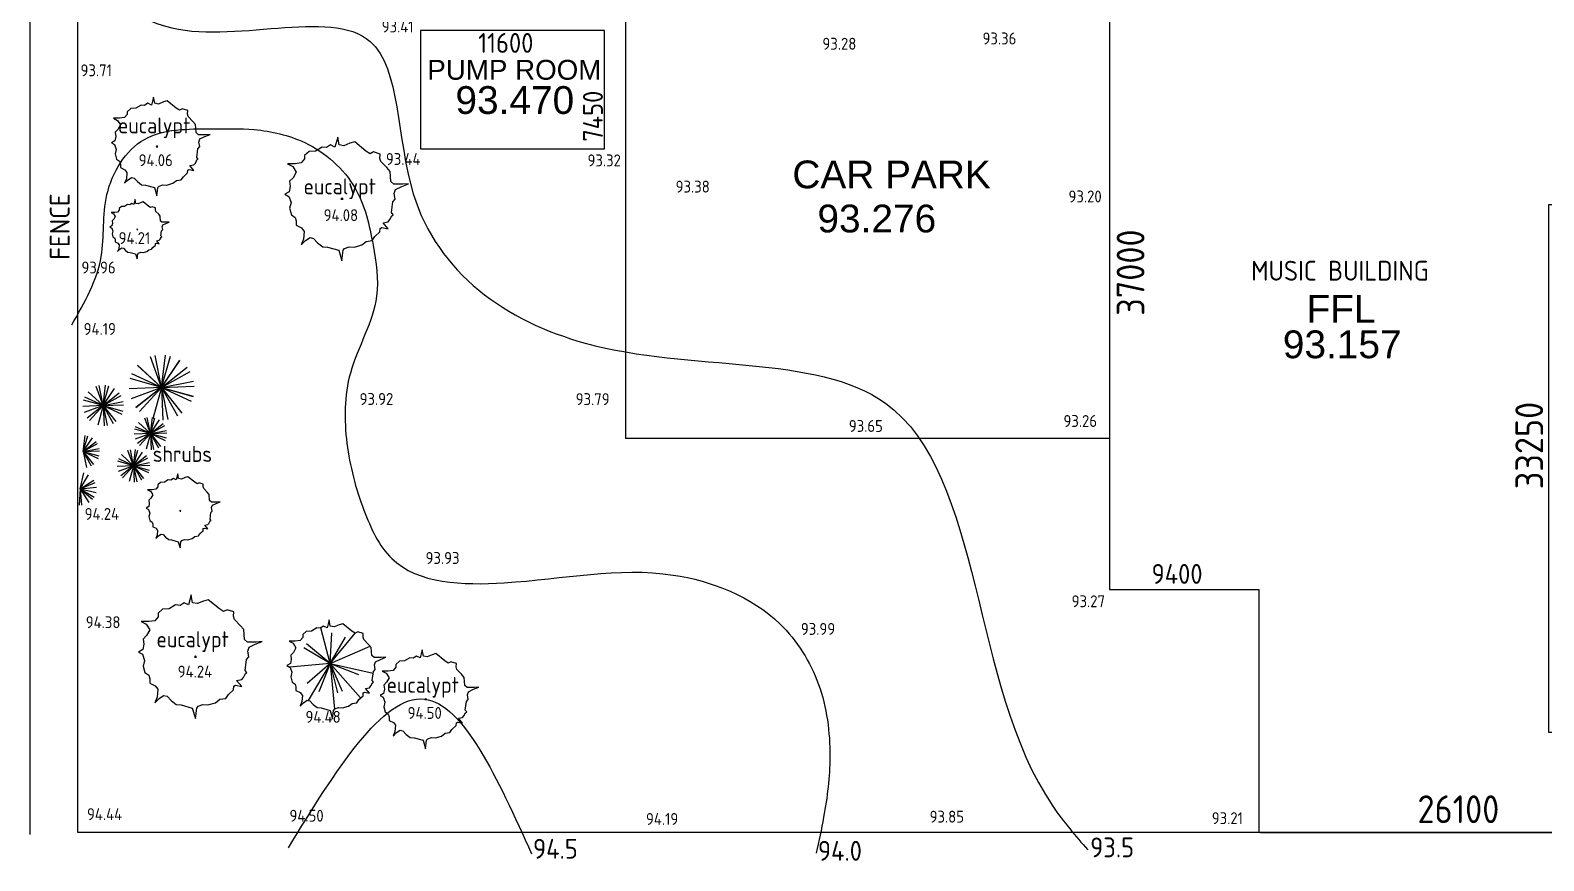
# Model space of a CAD drawing. Extents: x -406070 to -21769, y -87485 to 68103.
# Drawn here: x -398529 to -303225, y -87485 to -35177 of the extents above; entities that cross this region are included whole.
import ezdxf

# ---------------------------------------------------------------- set-up
doc = ezdxf.new("R2010")
doc.units = 0
doc.header["$MEASUREMENT"] = 0
doc.layers.get('0').update_dxf_attribs({"linetype": 'CONTINUOUS'})
for name, color, linetype in [('CONSTRUCTION', 7, 'CONTINUOUS'), ('DIMS', 7, 'CONTINUOUS'), ('FIXTURES', 11, 'CONTINUOUS'), ('SITE', 7, 'CONTINUOUS'), ('SPOTHEIGHTS', 7, 'CONTINUOUS'), ('WALLS', 2, 'CONTINUOUS')]:
    doc.layers.add(name, color=color, linetype=linetype)
doc.styles.add('HEADINGS', font='sanss___.ttf')
doc.styles.add('NOTES', font='isocp3.shx')

msp = doc.modelspace()

# ---------------------------------------------------------------- linework, layer by layer
for points in [[(-390542.4, -42444.6), (-390593.9, -42510.6), (-390490.9, -42510.6)], [(-378897.8, -45734.2), (-378962.3, -45816.8), (-378833.5, -45816.8)], [(-391795.4, -47683.6), (-391826.3, -47723.3), (-391764.5, -47723.3)], [(-389081.1, -65411.9), (-389119.7, -65461.4), (-389042.5, -65461.4)], [(-388118, -74571), (-388182.4, -74653.6), (-388053.6, -74653.6)], [(-373626.6, -77262), (-373678.2, -77328.1), (-373575.2, -77328.1)]]:
    msp.add_lwpolyline(points, close=True)
at = {"layer": 'CONSTRUCTION', "color": 6}
for p, q in [((-395528.6, -85710.2), (-395528.6, 49539.8)), ((-209802.6, -85710.2), (-395528.6, -85710.2))]:
    msp.add_line(p, q, dxfattribs=at)
at = {"layer": 'CONSTRUCTION'}
for p in [(-361048.8, -33410.2), (-330558.6, -60888.2)]:
    msp.add_line(p, (-361048.8, -60888.2), dxfattribs=at)
at = {"layer": 'CONSTRUCTION', "color": 8}
for points in [[(-396358.3, -29674.9), (-390005.1, -34928.5), (-377126.4, -35882.7), (-374409, -45481.8), (-363579.2, -54881.7), (-344682.9, -58663.3), (-334137, -84055), (-331934.1, -86803.8)], [(-395903.2, -53722.2), (-394058.5, -49422), (-393699.8, -45531.4), (-391342.8, -42050.3), (-387141.1, -41384.8), (-384425.3, -41436), (-381248.4, -42255.1), (-378071.5, -45121.9), (-376944.2, -48705.3), (-376715.8, -51927.8), (-378369, -56764.8), (-378589.2, -61188.1), (-377515.8, -65413.4), (-375771.1, -68444.3), (-368686, -69978), (-358051.4, -69488.5), (-351324.7, -72562.8), (-348891.7, -76378.7), (-348176.1, -80927.5), (-348569.1, -84740.7), (-349034.8, -87004.4)], [(-382277.7, -86664.6), (-373708.5, -77301.8), (-366956.7, -87056.8)]]:
    msp.add_spline(points, degree=3, dxfattribs=at)
at = {"layer": 'FIXTURES'}
for points in [[(-390760.4, -39381.5), (-390897.8, -39887.6), (-391120.9, -39777.6), (-391326.9, -39909.6), (-391550.1, -39887.6), (-391876.2, -40085.7), (-392202.4, -40107.7), (-392425.5, -40305.8), (-392425.5, -40481.8), (-392597.2, -40679.9), (-392906.1, -40723.9), (-393283.8, -40723.9), (-393026.3, -40855.9), (-392854.6, -41142), (-393009.1, -41428.1), (-393180.8, -41604.2), (-393146.5, -41868.2), (-393197.9, -42132.3), (-393421.1, -42264.3), (-393215.1, -42374.4), (-393112.1, -42682.5), (-393180.8, -42968.5), (-393094.9, -43298.6), (-392906.1, -43430.7), (-392854.6, -43606.7), (-392854.6, -43826.8), (-392580, -43958.8), (-392442.7, -44134.9), (-392477, -44531), (-392597.2, -44817.1), (-392374, -44597), (-392150.8, -44442.9), (-391979.2, -44487), (-391773.2, -44707), (-391515.8, -44905.1), (-391275.4, -44927.1), (-390709, -45081.1), (-390554.5, -45609.3), (-390485.8, -45081.1), (-390417.1, -44993.1), (-390176.8, -44905.1), (-389919.3, -44927.1), (-389541.7, -44817.1), (-389318.5, -44641), (-389026.8, -44597), (-388889.4, -44398.9), (-388631.9, -44156.9), (-388614.8, -43980.8), (-388528.9, -43936.8), (-388220, -44002.8), (-388477.4, -43694.7), (-388220, -43650.7), (-388134.1, -43540.7), (-388031.1, -43342.6), (-387962.5, -43298.6), (-388048.3, -43188.6), (-387979.7, -42638.4), (-387859.5, -42506.4), (-387911, -42220.3), (-387842.3, -42022.3), (-387533.3, -41868.2), (-387190, -41736.2), (-387499, -41758.2), (-387928.1, -41758.2), (-388082.6, -41626.2), (-388117, -41120), (-388288.6, -40922), (-388580.5, -40613.8), (-388631.9, -40459.8), (-388614.8, -40239.8), (-388958.1, -40129.7), (-389129.7, -40217.8), (-389335.7, -40085.7), (-389902.2, -39623.6), (-390142.5, -39689.6), (-390451.5, -39821.6), (-390691.8, -39777.6)], [(-379170.4, -41905.4), (-379342.1, -42538), (-379621, -42400.5), (-379878.5, -42565.6), (-380157.5, -42538), (-380565.1, -42785.6), (-380972.8, -42813.1), (-381251.8, -43060.7), (-381251.8, -43280.8), (-381466.3, -43528.3), (-381852.5, -43583.3), (-382324.6, -43583.3), (-382002.8, -43748.4), (-381788.2, -44106), (-381981.3, -44463.6), (-382195.9, -44683.7), (-382153, -45013.8), (-382217.3, -45343.9), (-382496.2, -45508.9), (-382238.8, -45646.5), (-382110, -46031.6), (-382195.9, -46389.1), (-382088.5, -46801.8), (-381852.5, -46966.8), (-381788.2, -47186.9), (-381788.2, -47461.9), (-381444.9, -47627), (-381273.2, -47847.1), (-381316.1, -48342.2), (-381466.3, -48699.8), (-381187.4, -48424.7), (-380908.4, -48232.2), (-380693.9, -48287.2), (-380436.4, -48562.3), (-380114.6, -48809.9), (-379814.1, -48837.4), (-379106.1, -49029.9), (-378913, -49690.1), (-378827.1, -49029.9), (-378741.3, -48919.9), (-378440.9, -48809.9), (-378119, -48837.4), (-377647, -48699.8), (-377368, -48479.7), (-377003.3, -48424.7), (-376831.6, -48177.2), (-376509.8, -47874.6), (-376488.4, -47654.5), (-376381, -47599.5), (-375994.8, -47682.1), (-376316.7, -47296.9), (-375994.8, -47241.9), (-375887.5, -47104.4), (-375758.8, -46856.8), (-375673, -46801.8), (-375780.3, -46664.3), (-375694.4, -45976.6), (-375544.3, -45811.5), (-375608.6, -45453.9), (-375522.8, -45206.3), (-375136.6, -45013.8), (-374707.4, -44848.7), (-375093.6, -44876.2), (-375630, -44876.2), (-375823.1, -44711.2), (-375866.1, -44078.5), (-376080.7, -43831), (-376445.4, -43445.8), (-376509.8, -43253.3), (-376488.4, -42978.2), (-376917.5, -42840.6), (-377132, -42950.7), (-377389.5, -42785.6), (-378097.6, -42208), (-378398, -42290.5), (-378784.2, -42455.5), (-379084.6, -42400.5)], [(-391926.2, -45845.8), (-392008.6, -46149.5), (-392142.5, -46083.4), (-392266.1, -46162.7), (-392400, -46149.5), (-392595.7, -46268.3), (-392791.4, -46281.5), (-392925.3, -46400.3), (-392925.3, -46506), (-393028.3, -46624.8), (-393213.6, -46651.2), (-393440.2, -46651.2), (-393285.8, -46730.4), (-393182.7, -46902.1), (-393275.4, -47073.7), (-393378.4, -47179.4), (-393357.8, -47337.8), (-393388.7, -47496.2), (-393522.6, -47575.5), (-393399, -47641.5), (-393337.2, -47826.3), (-393378.4, -47998), (-393326.9, -48196.1), (-393213.6, -48275.3), (-393182.7, -48380.9), (-393182.7, -48512.9), (-393018, -48592.2), (-392935.6, -48697.8), (-392956.2, -48935.5), (-393028.3, -49107.1), (-392894.4, -48975.1), (-392760.5, -48882.6), (-392657.5, -48909), (-392533.9, -49041.1), (-392379.4, -49159.9), (-392235.2, -49173.1), (-391895.3, -49265.6), (-391802.6, -49582.5), (-391761.4, -49265.6), (-391720.2, -49212.7), (-391576.1, -49159.9), (-391421.6, -49173.1), (-391195, -49107.1), (-391061.1, -49001.5), (-390886, -48975.1), (-390803.6, -48856.2), (-390649.1, -48711), (-390638.8, -48605.4), (-390587.3, -48579), (-390401.9, -48618.6), (-390556.4, -48433.7), (-390401.9, -48407.3), (-390350.4, -48341.3), (-390288.6, -48222.5), (-390247.4, -48196.1), (-390299, -48130), (-390257.8, -47799.9), (-390185.7, -47720.7), (-390216.6, -47549.1), (-390175.4, -47430.2), (-389990, -47337.8), (-389784, -47258.6), (-389969.4, -47271.8), (-390226.8, -47271.8), (-390319.5, -47192.6), (-390340.1, -46888.9), (-390443.1, -46770.1), (-390618.2, -46585.2), (-390649.1, -46492.8), (-390638.8, -46360.7), (-390844.8, -46294.7), (-390947.8, -46347.5), (-391071.4, -46268.3), (-391411.3, -45991), (-391555.5, -46030.6), (-391740.8, -46109.8), (-391885, -46083.4)], [(-389244.6, -63114.6), (-389347.6, -63494.2), (-389515, -63411.7), (-389669.5, -63510.7), (-389836.9, -63494.2), (-390081.5, -63642.7), (-390326.1, -63659.2), (-390493.4, -63807.8), (-390493.4, -63939.8), (-390622.2, -64088.4), (-390853.9, -64121.4), (-391137.1, -64121.4), (-390944, -64220.4), (-390815.3, -64435), (-390931.1, -64649.5), (-391059.9, -64781.6), (-391034.2, -64979.6), (-391072.8, -65177.7), (-391240.1, -65276.7), (-391085.7, -65359.3), (-391008.4, -65590.3), (-391059.9, -65804.9), (-390995.5, -66052.5), (-390853.9, -66151.5), (-390815.3, -66283.5), (-390815.3, -66448.5), (-390609.3, -66547.6), (-390506.3, -66679.6), (-390532.1, -66976.7), (-390622.2, -67191.3), (-390454.8, -67026.2), (-390287.4, -66910.7), (-390158.7, -66943.7), (-390004.2, -67108.8), (-389811.1, -67257.3), (-389630.9, -67273.8), (-389206, -67389.3), (-389090.2, -67785.4), (-389038.7, -67389.3), (-388987.1, -67323.3), (-388806.9, -67257.3), (-388613.8, -67273.8), (-388330.6, -67191.3), (-388163.2, -67059.2), (-387944.4, -67026.2), (-387841.4, -66877.7), (-387648.3, -66696.1), (-387635.4, -66564.1), (-387571, -66531.1), (-387339.3, -66580.6), (-387532.4, -66349.5), (-387339.3, -66316.5), (-387274.9, -66234), (-387197.7, -66085.5), (-387146.2, -66052.5), (-387210.5, -65969.9), (-387159, -65557.3), (-387068.9, -65458.3), (-387107.5, -65243.7), (-387056, -65095.2), (-386824.3, -64979.6), (-386566.8, -64880.6), (-386798.6, -64897.1), (-387120.4, -64897.1), (-387236.3, -64798.1), (-387262, -64418.5), (-387390.8, -64269.9), (-387609.6, -64038.9), (-387648.3, -63923.3), (-387635.4, -63758.3), (-387892.9, -63675.7), (-388021.6, -63741.8), (-388176.1, -63642.7), (-388600.9, -63296.2), (-388781.2, -63345.7), (-389012.9, -63444.7), (-389193.2, -63411.7)], [(-388390.6, -70742.2), (-388562.2, -71374.8), (-388841.2, -71237.3), (-389098.7, -71402.3), (-389377.6, -71374.8), (-389785.3, -71622.4), (-390193, -71649.9), (-390471.9, -71897.5), (-390471.9, -72117.6), (-390686.5, -72365.1), (-391072.7, -72420.1), (-391544.7, -72420.1), (-391222.9, -72585.2), (-391008.3, -72942.8), (-391201.4, -73300.4), (-391416, -73520.5), (-391373.1, -73850.6), (-391437.5, -74180.6), (-391716.4, -74345.7), (-391458.9, -74483.3), (-391330.2, -74868.4), (-391416, -75225.9), (-391308.7, -75638.6), (-391072.7, -75803.6), (-391008.3, -76023.7), (-391008.3, -76298.7), (-390665, -76463.8), (-390493.4, -76683.9), (-390536.3, -77179), (-390686.5, -77536.6), (-390407.5, -77261.5), (-390128.6, -77069), (-389914, -77124), (-389656.5, -77399.1), (-389334.7, -77646.7), (-389034.3, -77674.2), (-388326.2, -77866.7), (-388133.1, -78526.9), (-388047.3, -77866.7), (-387961.4, -77756.7), (-387661.1, -77646.7), (-387339.2, -77674.2), (-386867.1, -77536.6), (-386588.2, -77316.5), (-386223.5, -77261.5), (-386051.8, -77014), (-385729.9, -76711.4), (-385708.5, -76491.3), (-385601.2, -76436.3), (-385215, -76518.8), (-385536.8, -76133.7), (-385215, -76078.7), (-385107.7, -75941.2), (-384978.9, -75693.6), (-384893.1, -75638.6), (-385000.4, -75501.1), (-384914.6, -74813.3), (-384764.4, -74648.3), (-384828.8, -74290.7), (-384742.9, -74043.1), (-384356.7, -73850.6), (-383927.6, -73685.5), (-384313.8, -73713), (-384850.2, -73713), (-385043.3, -73548), (-385086.2, -72915.3), (-385300.8, -72667.7), (-385665.6, -72282.6), (-385729.9, -72090.1), (-385708.5, -71815), (-386137.6, -71677.4), (-386352.2, -71787.5), (-386609.7, -71622.4), (-387317.8, -71044.8), (-387618.1, -71127.3), (-388004.3, -71292.3), (-388304.8, -71237.3)], [(-379703.1, -72315.1), (-379840.5, -72821.2), (-380063.6, -72711.2), (-380269.6, -72843.2), (-380492.8, -72821.2), (-380818.9, -73019.2), (-381145.1, -73041.2), (-381368.2, -73239.3), (-381368.2, -73415.4), (-381539.8, -73613.4), (-381848.8, -73657.4), (-382226.5, -73657.4), (-381969, -73789.5), (-381797.3, -74075.6), (-381951.8, -74361.6), (-382123.5, -74537.7), (-382089.2, -74801.8), (-382140.6, -75065.8), (-382363.8, -75197.9), (-382157.8, -75307.9), (-382054.8, -75616), (-382123.5, -75902.1), (-382037.6, -76232.2), (-381848.8, -76364.2), (-381797.3, -76540.2), (-381797.3, -76760.3), (-381522.7, -76892.4), (-381385.4, -77068.4), (-381419.7, -77464.5), (-381539.8, -77750.6), (-381316.7, -77530.5), (-381093.5, -77376.5), (-380921.9, -77420.5), (-380715.9, -77640.6), (-380458.4, -77838.6), (-380218.1, -77860.6), (-379651.6, -78014.7), (-379497.2, -78542.8), (-379428.5, -78014.7), (-379359.8, -77926.7), (-379119.5, -77838.6), (-378862, -77860.6), (-378484.4, -77750.6), (-378261.2, -77574.5), (-377969.5, -77530.5), (-377832.1, -77332.5), (-377574.6, -77090.4), (-377557.5, -76914.4), (-377471.6, -76870.4), (-377162.6, -76936.4), (-377420.1, -76628.3), (-377162.6, -76584.3), (-377076.8, -76474.2), (-376973.8, -76276.2), (-376905.2, -76232.2), (-376991, -76122.2), (-376922.3, -75572), (-376802.2, -75440), (-376853.7, -75153.8), (-376785, -74955.8), (-376476, -74801.8), (-376132.7, -74669.7), (-376441.7, -74691.7), (-376870.8, -74691.7), (-377025.3, -74559.7), (-377059.6, -74053.5), (-377231.3, -73855.5), (-377523.1, -73547.4), (-377574.6, -73393.4), (-377557.5, -73173.3), (-377900.8, -73063.2), (-378072.4, -73151.3), (-378278.4, -73019.2), (-378844.9, -72557.1), (-379085.2, -72623.1), (-379394.2, -72755.2), (-379634.5, -72711.2)], [(-373844.7, -74199), (-373982, -74705.1), (-374205.2, -74595), (-374411.2, -74727.1), (-374634.3, -74705.1), (-374960.5, -74903.1), (-375286.6, -74925.1), (-375509.8, -75123.2), (-375509.8, -75299.3), (-375681.4, -75497.3), (-375990.4, -75541.3), (-376368, -75541.3), (-376110.6, -75673.4), (-375938.9, -75959.4), (-376093.4, -76245.5), (-376265.1, -76421.6), (-376230.7, -76685.7), (-376282.2, -76949.7), (-376505.4, -77081.7), (-376299.4, -77191.8), (-376196.4, -77499.9), (-376265.1, -77786), (-376179.2, -78116.1), (-375990.4, -78248.1), (-375938.9, -78424.1), (-375938.9, -78644.2), (-375664.3, -78776.3), (-375526.9, -78952.3), (-375561.3, -79348.4), (-375681.4, -79634.5), (-375458.3, -79414.4), (-375235.1, -79260.4), (-375063.5, -79304.4), (-374857.5, -79524.5), (-374600, -79722.5), (-374359.7, -79744.5), (-373793.2, -79898.6), (-373638.7, -80426.7), (-373570.1, -79898.6), (-373501.4, -79810.5), (-373261.1, -79722.5), (-373003.6, -79744.5), (-372626, -79634.5), (-372402.8, -79458.4), (-372111, -79414.4), (-371973.7, -79216.4), (-371716.2, -78974.3), (-371699, -78798.3), (-371613.2, -78754.3), (-371304.2, -78820.3), (-371561.7, -78512.2), (-371304.2, -78468.2), (-371218.4, -78358.1), (-371115.4, -78160.1), (-371046.7, -78116.1), (-371132.6, -78006), (-371063.9, -77455.9), (-370943.8, -77323.8), (-370995.2, -77037.7), (-370926.6, -76839.7), (-370617.6, -76685.7), (-370274.3, -76553.6), (-370583.3, -76575.6), (-371012.4, -76575.6), (-371166.9, -76443.6), (-371201.2, -75937.4), (-371372.9, -75739.4), (-371664.7, -75431.3), (-371716.2, -75277.2), (-371699, -75057.2), (-372042.3, -74947.1), (-372214, -75035.2), (-372420, -74903.1), (-372986.4, -74441), (-373226.7, -74507), (-373535.7, -74639.1), (-373776.1, -74595)]]:
    msp.add_lwpolyline(points, close=True, dxfattribs=at)
at = {"layer": 'SITE', "color": 11}
for p, q in [((-390257.2, -57673.2), (-390967.9, -55744.9)), ((-390257.2, -57677.2), (-390967.9, -55748.9)), ((-390257.2, -57673.2), (-390657.5, -55657.5)), ((-390257.2, -57677.2), (-390657.5, -55661.5)), ((-390257.2, -57673.2), (-390015, -55632.4)), ((-390257.2, -57677.2), (-390015, -55636.4)), ((-390257.2, -57673.2), (-389698.8, -55695.4)), ((-390257.2, -57677.2), (-389698.8, -55699.4)), ((-390257.2, -57673.2), (-389114.9, -55964.8)), ((-390257.2, -57677.2), (-389114.9, -55968.8)), ((-390257.2, -57673.2), (-392234.9, -57114.8)), ((-390257.2, -57677.2), (-392234.9, -57118.8)), ((-390257.2, -57673.2), (-392123.2, -56812.3)), ((-390257.2, -57677.2), (-392123.2, -56816.3)), ((-390257.2, -57673.2), (-391765.8, -56277.8)), ((-390257.2, -57677.2), (-391765.8, -56281.8)), ((-390257.2, -57673.2), (-388642.9, -56401.3)), ((-390257.2, -57677.2), (-388642.9, -56405.3)), ((-390257.2, -57673.2), (-388463.8, -56669.5)), ((-390257.2, -57677.2), (-388463.8, -56673.5)), ((-393935.6, -58816.6), (-394878.5, -57944.4)), ((-393935.6, -58816.6), (-394379.8, -57611.4)), ((-393935.6, -58816.6), (-394185.8, -57556.8)), ((-393935.6, -58816.6), (-393784.2, -57541.1)), ((-393935.6, -58816.6), (-393586.6, -57580.5)), ((-393935.6, -58816.6), (-393221.7, -57748.8)), ((-393935.6, -58816.6), (-392926.7, -58021.7)), ((-390257.2, -57673.2), (-392310.7, -57753.3)), ((-390257.2, -57677.2), (-392310.7, -57757.3)), ((-390257.2, -57673.2), (-392185.4, -58383.9)), ((-390257.2, -57677.2), (-392185.4, -58387.9)), ((-390257.2, -57673.2), (-391871.4, -58945)), ((-390257.2, -57677.2), (-391871.4, -58949)), ((-390257.2, -57673.2), (-391652.6, -59181.9)), ((-390257.2, -57677.2), (-391652.6, -59185.9)), ((-390257.2, -57673.2), (-390815.5, -59650.9)), ((-390257.2, -57677.2), (-390815.5, -59654.9)), ((-390257.2, -57673.2), (-388241.5, -57272.8)), ((-390257.2, -57677.2), (-388241.5, -57276.8)), ((-390257.2, -57673.2), (-388203.6, -57593.1)), ((-390257.2, -57677.2), (-388203.6, -57597.1)), ((-390257.2, -57673.2), (-389856.8, -59688.9)), ((-390257.2, -57673.2), (-389253.5, -59466.5)), ((-390257.2, -57673.2), (-390177.1, -59726.7)), ((-390257.2, -57673.2), (-388985.3, -59287.4)), ((-390257.2, -57673.2), (-388391.1, -58534.1)), ((-390257.2, -57673.2), (-388279.4, -58231.6)), ((-390257.2, -57677.2), (-389856.8, -59692.9)), ((-390257.2, -57677.2), (-390177.1, -59730.7)), ((-390257.2, -57677.2), (-388391.1, -58538.1)), ((-390257.2, -57677.2), (-388279.4, -58235.6)), ((-390257.2, -57677.2), (-389253.5, -59470.5)), ((-390257.2, -57677.2), (-388985.3, -59291.4)), ((-393935.6, -58816.6), (-395219, -58866.6)), ((-393935.6, -58816.6), (-395171.7, -58467.6)), ((-393935.6, -58816.6), (-395140.7, -59260.8)), ((-393935.6, -58816.6), (-395101.8, -58278.5)), ((-393935.6, -58816.6), (-394944.5, -59611.5)), ((-393935.6, -58816.6), (-394807.7, -59759.5)), ((-393935.6, -58816.6), (-394284.5, -60052.7)), ((-393935.6, -58816.6), (-392814.7, -58189.3)), ((-393935.6, -58816.6), (-392675.7, -58566.4)), ((-393935.6, -58816.6), (-392652.1, -58766.5)), ((-393935.6, -58816.6), (-393685.3, -60076.4)), ((-393935.6, -58816.6), (-393885.5, -60100)), ((-393935.6, -58816.6), (-392769.3, -59354.6)), ((-393935.6, -58816.6), (-392699.5, -59165.6)), ((-393935.6, -58816.6), (-393308.3, -59937.4)), ((-393935.6, -58816.6), (-393140.7, -59825.5)), ((-390960.1, -60578.3), (-391714.4, -59880.6)), ((-390960.1, -60578.3), (-391315.5, -59614.2)), ((-390960.1, -60578.3), (-391160.3, -59570.5)), ((-390960.1, -60578.3), (-390839, -59558)), ((-390960.1, -60578.3), (-390680.9, -59589.5)), ((-390960.1, -60578.3), (-390389, -59724.1)), ((-390960.1, -60578.3), (-390153, -59942.4)), ((-395189.6, -61712.2), (-395068.5, -60691.8)), ((-395189.6, -61712.2), (-394910.4, -60723.3)), ((-395189.6, -61712.2), (-394618.5, -60858)), ((-390960.1, -60578.3), (-391986.8, -60618.4)), ((-390960.1, -60578.3), (-391949, -60299.1)), ((-390960.1, -60578.3), (-391924.2, -60933.7)), ((-390960.1, -60578.3), (-391893.1, -60147.9)), ((-390960.1, -60578.3), (-391767.2, -61214.2)), ((-390960.1, -60578.3), (-391657.8, -61332.7)), ((-390960.1, -60578.3), (-391239.3, -61567.2)), ((-390960.1, -60578.3), (-390063.4, -60076.5)), ((-390960.1, -60578.3), (-389952.2, -60378.2)), ((-390960.1, -60578.3), (-389933.3, -60538.3)), ((-390960.1, -60578.3), (-390324.2, -61385.5)), ((-390960.1, -60578.3), (-389971.2, -60857.5)), ((-390960.1, -60578.3), (-390027, -61008.8)), ((-390960.1, -60578.3), (-390458.3, -61475)), ((-390960.1, -60578.3), (-390920, -61605.1)), ((-390960.1, -60578.3), (-390759.9, -61586.2)), ((-395189.6, -61712.2), (-394382.5, -61076.3)), ((-395189.6, -61712.2), (-394292.9, -61210.4)), ((-395189.6, -61712.2), (-394181.8, -61512)), ((-395189.6, -61712.2), (-394162.8, -61672.1)), ((-395189.6, -61712.2), (-394989.4, -62720)), ((-395189.6, -61712.2), (-394687.8, -62608.8)), ((-395189.6, -61712.2), (-394553.7, -62519.3)), ((-395189.6, -61712.2), (-394256.6, -62142.6)), ((-395189.6, -61712.2), (-394200.7, -61991.4)), ((-392025.6, -62604.3), (-392779.9, -61906.6)), ((-392025.6, -62604.3), (-392380.9, -61640.2)), ((-392025.6, -62604.3), (-392225.7, -61596.4)), ((-392025.6, -62604.3), (-391904.5, -61583.9)), ((-392025.6, -62604.3), (-391746.4, -61615.4)), ((-392025.6, -62604.3), (-391454.5, -61750.1)), ((-392025.6, -62604.3), (-393052.3, -62644.3)), ((-392025.6, -62604.3), (-393014.4, -62325.1)), ((-392025.6, -62604.3), (-392989.7, -62959.7)), ((-392025.6, -62604.3), (-392958.6, -62173.8)), ((-392025.6, -62604.3), (-392832.7, -63240.2)), ((-392025.6, -62604.3), (-392723.3, -63358.6)), ((-392025.6, -62604.3), (-392304.8, -63593.2)), ((-392025.6, -62604.3), (-391218.4, -61968.4)), ((-392025.6, -62604.3), (-391128.9, -62102.5)), ((-392025.6, -62604.3), (-391017.7, -62404.1)), ((-392025.6, -62604.3), (-390998.8, -62564.2)), ((-392025.6, -62604.3), (-391092.5, -63034.7)), ((-392025.6, -62604.3), (-391036.7, -62883.5)), ((-392025.6, -62604.3), (-391825.4, -63612.1)), ((-392025.6, -62604.3), (-391523.7, -63501)), ((-392025.6, -62604.3), (-391985.5, -63631.1)), ((-392025.6, -62604.3), (-391389.6, -63411.4)), ((-395390.2, -64056.4), (-395163.1, -63054.3)), ((-395390.2, -64056.4), (-394864.5, -63173.5)), ((-395390.2, -64056.4), (-394521, -63508.4)), ((-395390.2, -64056.4), (-394446, -63651.1)), ((-395390.2, -64056.4), (-395457.7, -65081.7)), ((-395390.2, -64056.4), (-394366.9, -63962.7)), ((-395390.2, -64056.4), (-395296.4, -65079.7)), ((-395390.2, -64056.4), (-394388, -64283.5)), ((-395390.2, -64056.4), (-394842.1, -64925.6)), ((-395390.2, -64056.4), (-394600.3, -64713.7)), ((-395390.2, -64056.4), (-394507.2, -64582)), ((-379649.6, -75053.4), (-380223.8, -72813.8)), ((-379649.6, -75053.4), (-379528.5, -73139.2)), ((-379649.6, -75053.4), (-378074.1, -73150.2)), ((-379649.6, -75053.4), (-381300.2, -74076.5)), ((-379649.6, -75053.4), (-381127, -73830.3)), ((-379649.6, -75053.4), (-378672.7, -73402.8)), ((-379649.6, -75053.4), (-377135.3, -73966.3)), ((-379649.6, -75053.4), (-382186.9, -75292.4)), ((-379649.6, -75053.4), (-381088.7, -76321.3)), ((-379649.6, -75053.4), (-381033.6, -77391.9)), ((-379649.6, -75053.4), (-380356.2, -76836.5)), ((-379649.6, -75053.4), (-379173.2, -76911.3)), ((-379649.6, -75053.4), (-379376.9, -77948.5)), ((-379649.6, -75053.4), (-378888.4, -76813.9)), ((-379649.6, -75053.4), (-377727.9, -77234.5)), ((-379649.6, -75053.4), (-377866.5, -75760)), ((-379649.6, -75053.4), (-376933.5, -75661.4))]:
    msp.add_line(p, q, dxfattribs=at)
at = {"layer": 'SPOTHEIGHTS', "color": 8}
msp.add_line((-398528.6, -85824.7), (-398528.6, 57184), dxfattribs=at)
at = {"layer": 'WALLS', "color": 3}
msp.add_lwpolyline([(-321058.6, -85710.2), (-294958.6, -85710.2), (-294958.6, -81460.2), (-301298.6, -81460.2), (-301298.6, -79410.2), (-302898.6, -79410.2), (-302898.6, -46160.2), (-299898.6, -46160.2), (-299898.6, -40210.2), (-298408.6, -40210.2), (-298408.6, -33260.2), (-299858.6, -33260.2), (-299858.6, -28860.2), (-318158.6, -28860.2), (-318158.6, -32760.2), (-321188.6, -32760.2), (-321188.6, -33410.2), (-330558.6, -33410.2), (-330558.6, -70410.2), (-321158.6, -70410.2), (-321158.6, -85710.2)], dxfattribs=at)
msp.add_lwpolyline([(-373964.7, -42643.1), (-362364.7, -42643.1), (-362364.7, -35193.1), (-373964.7, -35193.1)], close=True, dxfattribs=at)

# ---------------------------------------------------------------- texts
at = {"layer": 'CONSTRUCTION', "style": 'NOTES'}
for s, height, p in [('93.41', 750, (-376398.1, -35313.8)), ('93.28', 750, (-348646.6, -36400.9)), ('93.36', 750, (-338565, -36067.7)), ('93.71', 750, (-395362.9, -38076.4)), ('eucalypt', 1000, (-393005.3, -41669.5)), ('94.06', 750, (-391704.3, -43738.2)), ('93.44', 750, (-376135.9, -43662.3)), ('93.32', 750, (-363438.1, -43746.5)), ('eucalypt', 1000, (-381320.9, -45509.6)), ('93.38', 750, (-357890.6, -45401)), ('93.20', 750, (-333150.1, -46019.7)), ('94.08', 750, (-380054.3, -47198.5)), ('94.21', 750, (-392966.4, -48641)), ('93.96', 750, (-395305.7, -50494.8)), ('MUSIC BUILDING', 1250, (-321646.8, -50947)), ('94.19', 750, (-395168.6, -54363.9)), ('93.92', 750, (-377792.5, -58776.3)), ('93.79', 750, (-364183.1, -58786.3)), ('93.65', 750, (-346984.9, -60477.3)), ('93.26', 750, (-333468.1, -60163)), ('shrubs', 1000, (-390817.4, -62364)), ('94.24', 750, (-395103.9, -66016.1)), ('93.93', 750, (-373636.9, -68792.3)), ('93.27', 750, (-332952.5, -71517)), ('94.38', 750, (-395034.2, -72835.9)), ('eucalypt', 1000, (-390579.7, -74033.9)), ('93.99', 750, (-350004.1, -73259.1)), ('94.24', 750, (-389243.3, -75946.1)), ('eucalypt', 1000, (-376089.6, -76908)), ('94.48', 750, (-381196.8, -78795.1)), ('94.50', 750, (-374768.5, -78550.6)), ('94.44', 750, (-394955.9, -84925.7)), ('94.50', 750, (-382206.4, -85024.9)), ('94.19', 750, (-359759.1, -85228.4)), ('93.85', 750, (-341897.3, -85083.9)), ('93.21', 750, (-324129.1, -85180.4))]:
    msp.add_text(s, height=height, dxfattribs=at).set_placement(p)
at = {"layer": 'CONSTRUCTION', "color": 8, "style": 'NOTES'}
for s, height, p in [('11600', 1250, (-370322.2, -36599.2)), ('9400', 1250, (-327918.9, -70045.4)), ('26100', 1750, (-311175.6, -85115.4)), ('94.5', 1250, (-366870.1, -87356)), ('94.0', 1250, (-348930.2, -87485.2)), ('93.5', 1250, (-331786.8, -87269.6))]:
    msp.add_text(s, height=height, dxfattribs=at).set_placement(p)
for s, height, p in [('7450', 1250, (-362470.1, -42199.9)), ('37000', 1750, (-328367.1, -53160)), ('33250', 1750, (-303260.4, -64086.3))]:
    msp.add_text(s, height=height, rotation=90, dxfattribs=at).set_placement(p)
at = {"layer": 'CONSTRUCTION', "style": 'NOTES'}
msp.add_text('FENCE', height=1250, rotation=90, dxfattribs=at).set_placement((-396043.4, -49634.4))
at = {"layer": 'DIMS', "style": 'HEADINGS'}
for s, height, p in [('PUMP ROOM', 1250, (-373528.3, -38292.7)), ('93.470', 1750, (-371755.6, -40446.9)), ('CAR PARK', 1750, (-350539.6, -45131.3)), ('93.276', 1750, (-348960.6, -47909.5)), ('FFL', 1750, (-318164.5, -53597.2)), ('93.157', 1750, (-319653.7, -55833.2))]:
    msp.add_text(s, height=height, dxfattribs=at).set_placement(p)

doc.saveas('drawing.dxf')
